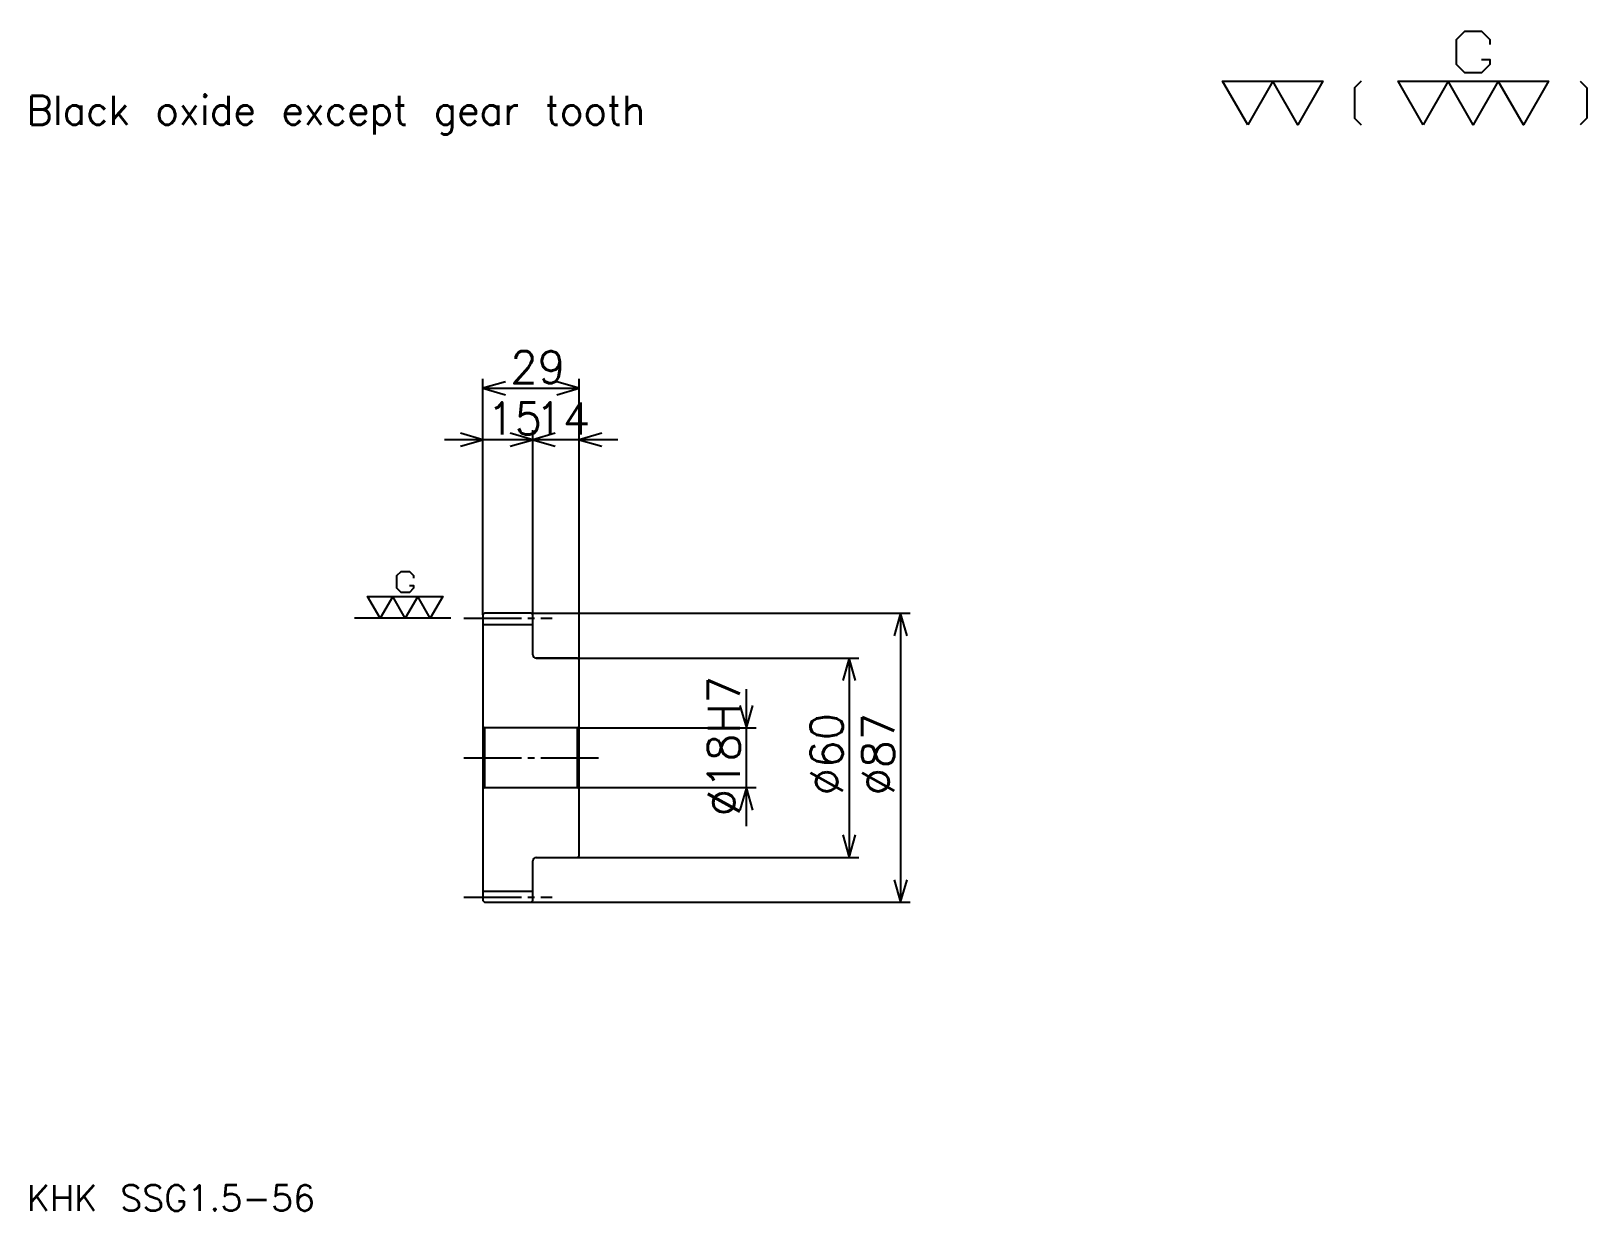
# Model space of a CAD drawing. Extents: x 21 to 489, y 21 to 376.
import ezdxf

# ---------------------------------------------------------------- set-up
doc = ezdxf.new("R2010")
doc.units = 0
doc.linetypes.add('DASHDOT', pattern=[23.217392, 17.413043, -1.934783, 1.934783, -1.934783])
doc.layers.get('0').update_dxf_attribs({"linetype": 'CONTINUOUS'})
doc.layers.add('DASHDOT', color=6, linetype='DASHDOT')
doc.styles.add('KANJI', font='TXT', dxfattribs={"bigfont": 'BIGFONT'})

msp = doc.modelspace()

# ---------------------------------------------------------------- linework, layer by layer
at = {"color": 5}
for p, q in [((156.717407, 201.184784), (156.717407, 271.804352)), ((185.717407, 201.184784), (185.717407, 271.804352)), ((156.717407, 268.902161), (185.717407, 268.902161)), ((183.326111, 253.42392), (145.108704, 253.42392)), ((197.326111, 253.42392), (160.108719, 253.42392)), ((171.717407, 201.184784), (171.717407, 256.326111)), ((156.717407, 200.684784), (156.717407, 201.184784)), ((171.217407, 201.184784), (185.717407, 201.184784)), ((171.717407, 200.684784), (171.717407, 201.184784)), ((185.717407, 201.184784), (285.358704, 201.184784)), ((185.717407, 187.184784), (185.717407, 201.184784)), ((282.456543, 201.184784), (282.456543, 114.184784)), ((172.717407, 187.684784), (185.717407, 187.684784)), ((185.717407, 187.684784), (269.880463, 187.684784)), ((266.978271, 187.684784), (266.978271, 127.684784)), ((236.021759, 137.07608), (236.021759, 178.293488)), ((185.717407, 166.684784), (238.923935, 166.684784)), ((185.717407, 148.684784), (238.923935, 148.684784)), ((172.717407, 127.684784), (185.717407, 127.684784)), ((185.717407, 127.684784), (269.880463, 127.684784)), ((171.217407, 114.184784), (185.717407, 114.184784)), ((185.717407, 114.184784), (285.358704, 114.184784))]:
    msp.add_line(p, q, dxfattribs=at)
at = {"color": 7}
msp.add_line((147.043488, 199.684784), (118.021759, 199.684784), dxfattribs=at)
at = {"color": 4}
for p, q in [((156.717407, 197.809784), (171.717407, 197.809784)), ((157.217407, 166.684784), (157.217407, 148.684784)), ((185.217407, 166.684784), (185.717407, 167.184784)), ((185.217407, 148.684784), (185.717407, 148.184784)), ((156.717407, 117.559784), (171.717407, 117.559784))]:
    msp.add_line(p, q, dxfattribs=at)
at = {"color": 7}
for points in [[(457.382599, 367.879547), (459.897827, 367.879547), (459.897827, 366.370422), (457.382599, 363.855225), (452.352173, 363.855225), (449.836945, 366.370422), (449.836945, 373.916077), (452.352173, 376.431305), (457.382599, 376.431305), (459.897827, 373.916077), (459.897827, 372.406952)], [(386.956512, 348.260864), (379.410858, 361.339996), (409.593475, 361.339996), (402.047821, 348.260864), (394.502167, 361.339996), (386.956512, 348.260864)], [(421.163452, 361.339996), (419.151306, 359.32782), (419.151306, 350.273041), (421.163452, 348.260864)], [(439.776062, 348.260864), (432.230438, 361.339996), (477.504333, 361.339996), (469.958679, 348.260864), (462.413025, 361.339996), (454.867371, 348.260864), (447.321716, 361.339996), (439.776062, 348.260864)], [(487.062164, 361.339996), (489.074341, 359.32782), (489.074341, 350.273041), (487.062164, 348.260864)], [(134.564148, 209.494141), (135.821747, 209.494141), (135.821747, 208.739563), (134.564148, 207.481964), (132.048935, 207.481964), (130.791321, 208.739563), (130.791321, 212.51239), (132.048935, 213.770004), (134.564148, 213.770004), (135.821747, 212.51239), (135.821747, 211.757828)], [(125.760887, 199.684784), (121.98806, 206.22435), (144.625015, 206.22435), (140.852188, 199.684784), (137.079361, 206.22435), (133.306534, 199.684784), (129.533707, 206.22435), (125.760887, 199.684784)]]:
    msp.add_lwpolyline(points, dxfattribs=at)
at = {"color": 5}
for points in [[(163.489151, 270.836975), (156.717407, 268.902161), (163.489151, 266.967407)], [(178.945663, 266.967407), (185.717407, 268.902161), (178.945663, 270.836975)], [(149.945663, 251.489136), (156.717407, 253.42392), (149.945663, 255.358704)], [(164.945663, 251.489136), (171.717407, 253.42392), (164.945663, 255.358704)], [(178.489151, 255.358704), (171.717407, 253.42392), (178.489151, 251.489136)], [(192.489151, 255.358704), (185.717407, 253.42392), (192.489151, 251.489136)], [(284.391327, 194.41304), (282.456543, 201.184784), (280.521759, 194.41304)], [(268.913055, 180.91304), (266.978271, 187.684784), (265.043488, 180.91304)], [(234.086975, 173.456528), (236.021759, 166.684784), (237.956543, 173.456528)], [(237.956543, 141.91304), (236.021759, 148.684784), (234.086975, 141.91304)], [(265.043488, 134.456528), (266.978271, 127.684784), (268.913055, 134.456528)], [(280.521759, 120.956528), (282.456543, 114.184784), (284.391327, 120.956528)]]:
    msp.add_lwpolyline(points, dxfattribs=at)
at = {"color": 4}
for points in [[(171.717407, 188.684784), (171.717407, 200.684784), (171.217407, 201.184784), (157.217407, 201.184784), (156.717407, 200.684784), (156.717407, 148.184784)], [(172.717407, 127.684784), (185.217407, 127.684784), (185.717407, 128.184784), (185.717407, 187.184784), (185.217407, 187.684784), (172.717407, 187.684784)], [(156.717407, 148.184784), (157.217407, 148.684784), (185.217407, 148.684784), (185.217407, 166.684784), (157.217407, 166.684784), (156.717407, 167.184784)], [(156.717407, 148.184784), (156.717407, 114.684784), (157.217407, 114.184784), (171.217407, 114.184784), (171.717407, 114.684784), (171.717407, 126.684784)]]:
    msp.add_lwpolyline(points, dxfattribs=at)
for centre, start, end in [((172.717407, 188.684784), 180, 270), ((172.717407, 126.684784), 90, 180)]:
    msp.add_arc(centre, 1, start, end, dxfattribs=at)
at = {"layer": 'DASHDOT', "color": 7}
for p, q in [((150.913055, 199.684784), (177.521759, 199.684784)), ((150.913055, 157.684784), (191.521759, 157.684784)), ((150.913055, 115.684784), (177.521759, 115.684784))]:
    msp.add_line(p, q, dxfattribs=at)

# ---------------------------------------------------------------- texts
at = {"color": 7, "style": 'KANJI'}
for s, height, p in [('Black oxide except gear tooth', 8.706522, (19.347826, 348.260864)), ('29', 9.673913, (164.929367, 270.450012)), ('15', 9.673913, (157.929367, 254.971741)), ('14', 9.673913, (172.429367, 254.971741)), ('KHK SSG1.5-56', 7.73913, (19.347826, 21.282608))]:
    msp.add_text(s, height=height, dxfattribs=at).set_placement(p)
for s, p in [('%%c18H7', (234.086975, 140.029892)), ('%%c60', (265.043488, 146.317932)), ('%%c87', (280.521759, 146.317932))]:
    msp.add_text(s, height=9.673913, rotation=90, dxfattribs=at).set_placement(p)

doc.saveas('drawing.dxf')
